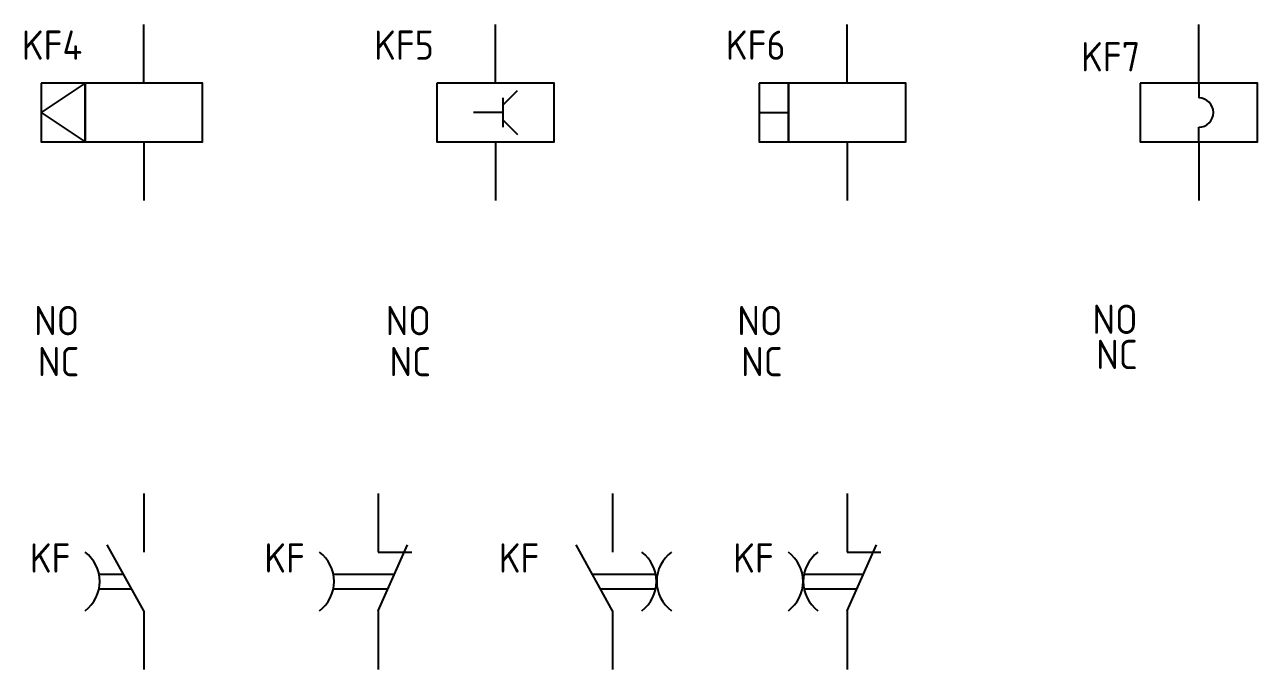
# Model space of a CAD drawing. Header units: millimetres. Extents: x 1746 to 2533, y 1027 to 2108.
# Drawn here: x 1889.8 to 1995, y 1642.5 to 1697.5 of the extents above; entities that cross this region are included whole.
import ezdxf
from ezdxf.enums import TextEntityAlignment as Align

# ---------------------------------------------------------------- set-up
doc = ezdxf.new("R2010")
doc.units = ezdxf.units.MM
for name, color, linetype in [('MISC', 7, 'Continuous'), ('SYMS', 7, 'Continuous'), ('TAGS', 7, 'Continuous')]:
    doc.layers.add(name, color=color, linetype=linetype)
doc.styles.add('WD_IEC', font='isocp2.shx', dxfattribs={"width": 0.9, "height": 4})

# ---------------------------------------------------------------- blocks, each defined once
blk = doc.blocks.new('VLR1')
for p, q in [((0, 2.5), (0, 7.5)), ((-5, 2.5), (-8.75, 0)), ((-8.75, 0), (-5, -2.5)), ((0, -2.5), (0, -7.5))]:
    blk.add_line(p, q)
for points in [[(-8.75, 2.5), (-8.75, -2.5), (-5, -2.5), (-5, 2.5)], [(-5, 2.5), (-5, -2.5), (5, -2.5), (5, 2.5)]]:
    blk.add_lwpolyline(points, close=True)
at = {"style": 'WD_IEC'}
for tag, p in [('INST', (-5.25, 11.5)), ('LOC', (-5.25, 8)), ('TAG1', (-5.25, 4.5)), ('DESC1', (-5.25, -6.85)), ('DESC2', (-5.25, -10.35)), ('DESC3', (-5.25, -13.85))]:
    blk.add_attdef(tag, text='', height=2.5, dxfattribs=at).set_placement(p, align=Align.RIGHT)
at = {"style": 'WD_IEC', "flags": 1}
for tag, p, height in [('X2TERM01', (0, 7.5), 0.32), ('X4LINK', (-8.75, 0), 0.32), ('ASSYCODE', (1, -4), 1), ('FAMILY', (1, -5.5), 1), ('CATDESC', (1, -7), 1), ('X8TERM02', (0, -7.5), 0.32)]:
    blk.add_attdef(tag, p, '', height=height, dxfattribs=at)
at = {"style": 'WD_IEC'}
blk.add_attdef('TERM01', text='', height=2, rotation=90, dxfattribs=at).set_placement((-1, 7.5), align=Align.RIGHT)
at = {"style": 'WD_IEC', "flags": 9}
for tag, p in [('MFG', (-9.75, 1)), ('CAT', (-9.75, -1.5))]:
    blk.add_attdef(tag, text='', height=1.5, dxfattribs=at).set_placement(p, align=Align.RIGHT)
at = {"style": 'WD_IEC'}
blk.add_attdef('TERM02', (-1, -7.5), '', height=2, rotation=90, dxfattribs=at)
at = {"style": 'WD_IEC', "width": 0.9, "flags": 1}
blk.add_attdef('X1LINK', (5, 0), '', height=0.32, dxfattribs=at)
at = {"lineweight": 9, "style": 'WD_IEC'}
for tag, p in [('NO', (-5.5, -16.5)), ('NC', (-5.5, -20))]:
    blk.add_attdef(tag, text='', height=2.5, dxfattribs=at).set_placement(p, align=Align.TOP_RIGHT)
for tag, p in [('XREFNO', (-4, -16.5)), ('XREFNC', (-4, -20)), ('XREF', (-4, -23.5))]:
    blk.add_attdef(tag, text='', height=2.5, dxfattribs=at).set_placement(p, align=Align.TOP_LEFT)
blk = doc.blocks.new('VCR1SSD')
for p, q in [((0, 2.5), (0, 7.5)), ((0.62, 0.62), (1.88, 1.88)), ((0.62, 1.25), (0.62, -1.25)), ((0.62, 0), (-1.88, 0)), ((0.62, -0.62), (1.88, -1.88)), ((0, -2.5), (0, -7.5))]:
    blk.add_line(p, q)
blk.add_lwpolyline([(-5, 2.5), (-5, -2.5), (5, -2.5), (5, 2.5)], close=True)
at = {"style": 'WD_IEC'}
for tag, p in [('INST', (-5.25, 11.5)), ('LOC', (-5.25, 8)), ('TAG1', (-5.25, 4.5)), ('DESC1', (-5.25, -6.85)), ('DESC2', (-5.25, -10.35)), ('DESC3', (-5.25, -13.85))]:
    blk.add_attdef(tag, text='', height=2.5, dxfattribs=at).set_placement(p, align=Align.RIGHT)
at = {"style": 'WD_IEC', "flags": 1}
for tag, p, height in [('X2TERM01', (0, 7.5), 0.32), ('X4LINK', (-5, 0), 0.32), ('X1LINK', (5, 0), 0.32), ('ASSYCODE', (1, -4), 1), ('FAMILY', (1, -5.5), 1), ('CATDESC', (1, -7), 1), ('X8TERM02', (0, -7.5), 0.32)]:
    blk.add_attdef(tag, p, '', height=height, dxfattribs=at)
at = {"style": 'WD_IEC'}
blk.add_attdef('TERM01', text='', height=2, rotation=90, dxfattribs=at).set_placement((-1, 7.5), align=Align.RIGHT)
at = {"style": 'WD_IEC', "flags": 9}
for tag, p in [('MFG', (-6, 1)), ('CAT', (-6, -1.5))]:
    blk.add_attdef(tag, text='', height=1.5, dxfattribs=at).set_placement(p, align=Align.RIGHT)
at = {"style": 'WD_IEC'}
blk.add_attdef('TERM02', (-1, -7.5), '', height=2, rotation=90, dxfattribs=at)
at = {"lineweight": 9, "style": 'WD_IEC'}
for tag, p in [('NO', (-5.5, -16.5)), ('NC', (-5.5, -20))]:
    blk.add_attdef(tag, text='', height=2.5, dxfattribs=at).set_placement(p, align=Align.TOP_RIGHT)
for tag, p in [('XREFNO', (-4, -16.5)), ('XREFNC', (-4, -20))]:
    blk.add_attdef(tag, text='', height=2.5, dxfattribs=at).set_placement(p, align=Align.TOP_LEFT)
blk = doc.blocks.new('VCR1HSP')
for p, q in [((0, 2.5), (0, 7.5)), ((-7.5, 0), (-5, 0)), ((0, -2.5), (0, -7.5))]:
    blk.add_line(p, q)
for points in [[(-7.5, 2.5), (-7.5, -2.5), (-5, -2.5), (-5, 2.5)], [(-5, 2.5), (-5, -2.5), (5, -2.5), (5, 2.5)]]:
    blk.add_lwpolyline(points, close=True)
at = {"style": 'WD_IEC'}
for tag, p in [('INST', (-5.25, 11.5)), ('LOC', (-5.25, 8)), ('TAG1', (-5.25, 4.5)), ('DESC1', (-5.25, -6.85)), ('DESC2', (-5.25, -10.35)), ('DESC3', (-5.25, -13.85))]:
    blk.add_attdef(tag, text='', height=2.5, dxfattribs=at).set_placement(p, align=Align.RIGHT)
at = {"style": 'WD_IEC', "flags": 1}
for tag, p, height in [('X2TERM01', (0, 7.5), 0.32), ('ASSYCODE', (1, -4), 1), ('FAMILY', (1, -5.5), 1), ('CATDESC', (1, -7), 1), ('X8TERM02', (0, -7.5), 0.32)]:
    blk.add_attdef(tag, p, '', height=height, dxfattribs=at)
at = {"style": 'WD_IEC'}
blk.add_attdef('TERM01', text='', height=2, rotation=90, dxfattribs=at).set_placement((-1, 7.5), align=Align.RIGHT)
at = {"style": 'WD_IEC', "flags": 9}
for tag, p in [('MFG', (-8.5, 1)), ('CAT', (-8.5, -1.5))]:
    blk.add_attdef(tag, text='', height=1.5, dxfattribs=at).set_placement(p, align=Align.RIGHT)
at = {"style": 'WD_IEC', "width": 0.9, "flags": 1}
for tag, p in [('X4LINK', (-7.5, 0)), ('X1LINK', (5, 0))]:
    blk.add_attdef(tag, p, '', height=0.32, dxfattribs=at)
at = {"style": 'WD_IEC'}
blk.add_attdef('TERM02', (-1, -7.5), '', height=2, rotation=90, dxfattribs=at)
at = {"lineweight": 9, "style": 'WD_IEC'}
for tag, p in [('NO', (-5.5, -16.5)), ('NC', (-5.5, -20))]:
    blk.add_attdef(tag, text='', height=2.5, dxfattribs=at).set_placement(p, align=Align.TOP_RIGHT)
for tag, p in [('XREFNO', (-4, -16.5)), ('XREFNC', (-4, -20))]:
    blk.add_attdef(tag, text='', height=2.5, dxfattribs=at).set_placement(p, align=Align.TOP_LEFT)
blk = doc.blocks.new('VCR1F34')
for p, q in [((0, 2.5), (0, 7.5)), ((0, 2.5), (0, 1.25)), ((0, -2.5), (0, -1.25)), ((0, -2.5), (0, -7.5))]:
    blk.add_line(p, q)
blk.add_lwpolyline([(-5, 2.5), (-5, -2.5), (5, -2.5), (5, 2.5)], close=True)
blk.add_arc((0, 0), 1.25, 270, 90)
at = {"style": 'WD_IEC'}
for tag, p in [('INST', (-5, 9.51)), ('LOC', (-5, 6.51)), ('TAG1', (-5, 3.51)), ('DESC1', (-5.28, -5.47)), ('DESC2', (-5.28, -8.47)), ('DESC3', (-5.28, -11.47))]:
    blk.add_attdef(tag, text='', height=2.5, dxfattribs=at).set_placement(p, align=Align.RIGHT)
at = {"style": 'WD_IEC', "flags": 1}
for tag, p, height in [('X2TERM01', (0, 7.5), 0.32), ('X4LINK', (-5, 0), 0.32), ('X1LINK', (5, 0), 0.32), ('ASSYCODE', (0.69, -3.77), 1), ('FAMILY', (0.69, -5.27), 1), ('CATDESC', (0.69, -6.77), 1), ('X8TERM02', (0, -7.5), 0.32)]:
    blk.add_attdef(tag, p, '', height=height, dxfattribs=at)
at = {"style": 'WD_IEC'}
blk.add_attdef('TERM01', text='', height=2, rotation=90, dxfattribs=at).set_placement((-1, 7.5), align=Align.RIGHT)
at = {"style": 'WD_IEC', "flags": 9}
for tag, p in [('MFG', (-5.59, 1.04)), ('CAT', (-5.59, -1.46))]:
    blk.add_attdef(tag, text='', height=1.5, dxfattribs=at).set_placement(p, align=Align.RIGHT)
at = {"style": 'WD_IEC'}
blk.add_attdef('TERM02', (-1, -7.5), '', height=2, rotation=90, dxfattribs=at)
at = {"lineweight": 9, "style": 'WD_IEC'}
for tag, p in [('NO', (-5.21, -16.39)), ('NC', (-5.21, -19.39))]:
    blk.add_attdef(tag, text='', height=2.5, dxfattribs=at).set_placement(p, align=Align.TOP_RIGHT)
for tag, p in [('XREFNO', (-3.71, -16.39)), ('XREFNC', (-3.71, -19.39))]:
    blk.add_attdef(tag, text='', height=2.5, dxfattribs=at).set_placement(p, align=Align.TOP_LEFT)
blk = doc.blocks.new('VTD21F')
for p, q in [((0, 7.5), (0, 2.5)), ((0, -2.5), (-3.12, 3.12)), ((-3.81, 0.62), (-1.74, 0.62)), ((-3.81, -0.62), (-1.04, -0.62)), ((0, -2.5), (0, -7.5))]:
    blk.add_line(p, q)
blk.add_arc((-6.88, 0), 3.12, 306.8699, 53.1301)
at = {"style": 'WD_IEC'}
for tag, p in [('INST', (-6.25, 7.75)), ('LOC', (-6.25, 4.25)), ('TAG2', (-6.25, 0.75)), ('XREF', (-6.25, -3.75)), ('DESC1', (-5.25, -7.6)), ('DESC2', (-5.25, -11.1)), ('DESC3', (-5.25, -14.6))]:
    blk.add_attdef(tag, text='', height=2.5, dxfattribs=at).set_placement(p, align=Align.RIGHT)
at = {"style": 'WD_IEC', "flags": 1}
for tag, p, height in [('X2TERM01', (0, 7.5), 0.32), ('X4LINK', (-4.5, 0), 0.32), ('X1LINK', (-0.5, 0), 0.32), ('CONTACT', (4, -4.75), 1), ('FAMILY', (4, -6.25), 1), ('COMMON', (5.25, -6), 1), ('X8TERM02', (0, -7.5), 0.32)]:
    blk.add_attdef(tag, p, '', height=height, dxfattribs=at)
at = {"style": 'WD_IEC'}
blk.add_attdef('TERM01', text='', height=2, rotation=90, dxfattribs=at).set_placement((-1, 7.5), align=Align.RIGHT)
blk.add_attdef('TERM02', (-1, -7.5), '', height=2, rotation=90, dxfattribs=at)
blk = doc.blocks.new('VTD22F')
for p, q in [((0, 7.5), (0, 2.5)), ((0, -2.5), (2.5, 3.12)), ((0, 2.5), (2.87, 2.5)), ((-3.81, 0.62), (1.39, 0.62)), ((-3.81, -0.62), (0.83, -0.62)), ((0, -2.5), (0, -7.5))]:
    blk.add_line(p, q)
blk.add_arc((-6.88, 0), 3.12, 306.8699, 53.1301)
at = {"style": 'WD_IEC'}
for tag, p in [('INST', (-6.25, 7.75)), ('LOC', (-6.25, 4.25)), ('TAG2', (-6.25, 0.75)), ('XREF', (-6.25, -3.75)), ('DESC1', (-5.25, -7.6)), ('DESC2', (-5.25, -11.1)), ('DESC3', (-5.25, -14.6))]:
    blk.add_attdef(tag, text='', height=2.5, dxfattribs=at).set_placement(p, align=Align.RIGHT)
at = {"style": 'WD_IEC', "flags": 1}
for tag, p, height in [('X2TERM01', (0, 7.5), 0.32), ('X4LINK', (-4.5, 0), 0.32), ('X1LINK', (1.11, 0), 0.32), ('CONTACT', (4, -4.75), 1), ('FAMILY', (4, -6.25), 1), ('COMMON', (5.25, -6), 1), ('X8TERM02', (0, -7.5), 0.32)]:
    blk.add_attdef(tag, p, '', height=height, dxfattribs=at)
at = {"style": 'WD_IEC'}
blk.add_attdef('TERM01', text='', height=2, rotation=90, dxfattribs=at).set_placement((-1, 7.5), align=Align.RIGHT)
blk.add_attdef('TERM02', (-1, -7.5), '', height=2, rotation=90, dxfattribs=at)
blk = doc.blocks.new('VTD21DOO')
for p, q in [((0, 7.5), (0, 2.5)), ((0, -2.5), (-3.12, 3.12)), ((-1.74, 0.62), (3.69, 0.62)), ((-1.04, -0.62), (3.69, -0.62)), ((0, -2.5), (0, -7.5))]:
    blk.add_line(p, q)
for centre, start, end in [((0.62, 0), 306.8699, 53.1301), ((6.88, 0), 126.8699, 233.1301)]:
    blk.add_arc(centre, 3.12, start, end)
at = {"style": 'WD_IEC'}
for tag, p in [('INST', (-6.25, 7.75)), ('LOC', (-6.25, 4.25)), ('TAG2', (-6.25, 0.75)), ('XREF', (-6.25, -3.75)), ('DESC1', (-5.25, -7.6)), ('DESC2', (-5.25, -11.1)), ('DESC3', (-5.25, -14.6))]:
    blk.add_attdef(tag, text='', height=2.5, dxfattribs=at).set_placement(p, align=Align.RIGHT)
at = {"style": 'WD_IEC', "flags": 1}
for tag, p, height in [('X2TERM01', (0, 7.5), 0.32), ('X4LINK', (-1.39, 0), 0.32), ('X1LINK', (5, 0), 0.32), ('CONTACT', (4, -4.75), 1), ('FAMILY', (4, -6.25), 1), ('COMMON', (5.25, -6), 1), ('X8TERM02', (0, -7.5), 0.32)]:
    blk.add_attdef(tag, p, '', height=height, dxfattribs=at)
at = {"style": 'WD_IEC'}
blk.add_attdef('TERM01', text='', height=2, rotation=90, dxfattribs=at).set_placement((-1, 7.5), align=Align.RIGHT)
blk.add_attdef('TERM02', (-1, -7.5), '', height=2, rotation=90, dxfattribs=at)
blk = doc.blocks.new('VTD22DOO')
for p, q in [((0, 7.5), (0, 2.5)), ((0, -2.5), (2.5, 3.12)), ((0, 2.5), (2.87, 2.5)), ((-3.69, 0.62), (1.39, 0.62)), ((-3.69, -0.62), (0.83, -0.62)), ((0, -2.5), (0, -7.5))]:
    blk.add_line(p, q)
for centre, start, end in [((-6.88, 0), 306.8699, 53.1301), ((-0.62, 0), 126.8699, 233.1301)]:
    blk.add_arc(centre, 3.12, start, end)
at = {"style": 'WD_IEC'}
for tag, p in [('INST', (-6.25, 7.75)), ('LOC', (-6.25, 4.25)), ('TAG2', (-6.25, 0.75)), ('XREF', (-6.25, -3.75)), ('DESC1', (-5.25, -7.6)), ('DESC2', (-5.25, -11.1)), ('DESC3', (-5.25, -14.6))]:
    blk.add_attdef(tag, text='', height=2.5, dxfattribs=at).set_placement(p, align=Align.RIGHT)
at = {"style": 'WD_IEC', "flags": 1}
for tag, p, height in [('X2TERM01', (0, 7.5), 0.32), ('X4LINK', (-4.5, 0), 0.32), ('X1LINK', (1.11, 0), 0.32), ('CONTACT', (4, -4.75), 1), ('FAMILY', (4, -6.25), 1), ('COMMON', (5.25, -6), 1), ('X8TERM02', (0, -7.5), 0.32)]:
    blk.add_attdef(tag, p, '', height=height, dxfattribs=at)
at = {"style": 'WD_IEC'}
blk.add_attdef('TERM01', text='', height=2, rotation=90, dxfattribs=at).set_placement((-1, 7.5), align=Align.RIGHT)
blk.add_attdef('TERM02', (-1, -7.5), '', height=2, rotation=90, dxfattribs=at)

msp = doc.modelspace()

# ---------------------------------------------------------------- block references
at = {"layer": 'SYMS'}
ref = msp.add_blockref('VLR1', (1900, 1690), dxfattribs=at)
ref.add_attrib('NC', 'NC', dxfattribs={"layer": 'MISC', "lineweight": 9, "height": 2.5, "style": 'WD_IEC'}).set_placement((1894.5, 1670), align=Align.TOP_RIGHT)
ref.add_attrib('NO', 'NO', dxfattribs={"layer": 'MISC', "lineweight": 9, "height": 2.5, "style": 'WD_IEC'}).set_placement((1894.5, 1673.5), align=Align.TOP_RIGHT)
ref.add_attrib('TAG1', 'KF4', dxfattribs={"layer": 'TAGS', "height": 2.5, "style": 'WD_IEC'}).set_placement((1894.75, 1694.5), align=Align.RIGHT)
ref = msp.add_blockref('VCR1SSD', (1930, 1690), dxfattribs=at)
ref.add_attrib('NC', 'NC', dxfattribs={"layer": 'MISC', "lineweight": 9, "height": 2.5, "style": 'WD_IEC'}).set_placement((1924.5, 1670), align=Align.TOP_RIGHT)
ref.add_attrib('NO', 'NO', dxfattribs={"layer": 'MISC', "lineweight": 9, "height": 2.5, "style": 'WD_IEC'}).set_placement((1924.5, 1673.5), align=Align.TOP_RIGHT)
ref.add_attrib('TAG1', 'KF5', dxfattribs={"layer": 'TAGS', "height": 2.5, "style": 'WD_IEC'}).set_placement((1924.75, 1694.5), align=Align.RIGHT)
ref = msp.add_blockref('VCR1HSP', (1960, 1690), dxfattribs=at)
ref.add_attrib('NC', 'NC', dxfattribs={"layer": 'MISC', "lineweight": 9, "height": 2.5, "style": 'WD_IEC'}).set_placement((1954.5, 1670), align=Align.TOP_RIGHT)
ref.add_attrib('NO', 'NO', dxfattribs={"layer": 'MISC', "lineweight": 9, "height": 2.5, "style": 'WD_IEC'}).set_placement((1954.5, 1673.5), align=Align.TOP_RIGHT)
ref.add_attrib('TAG1', 'KF6', dxfattribs={"layer": 'TAGS', "height": 2.5, "style": 'WD_IEC'}).set_placement((1954.75, 1694.5), align=Align.RIGHT)
ref = msp.add_blockref('VCR1F34', (1990, 1690), dxfattribs=at)
ref.add_attrib('NC', 'NC', dxfattribs={"layer": 'MISC', "lineweight": 9, "height": 2.5, "style": 'WD_IEC'}).set_placement((1984.79, 1670.61), align=Align.TOP_RIGHT)
ref.add_attrib('NO', 'NO', dxfattribs={"layer": 'MISC', "lineweight": 9, "height": 2.5, "style": 'WD_IEC'}).set_placement((1984.79, 1673.61), align=Align.TOP_RIGHT)
ref.add_attrib('TAG1', 'KF7', dxfattribs={"layer": 'TAGS', "height": 2.5, "style": 'WD_IEC'}).set_placement((1985, 1693.51), align=Align.RIGHT)
ref = msp.add_blockref('VTD21F', (1900, 1650), dxfattribs=at)
ref.add_attrib('TAG2', 'KF', dxfattribs={"layer": 'TAGS', "height": 2.5, "style": 'WD_IEC'}).set_placement((1893.75, 1650.75), align=Align.RIGHT)
ref = msp.add_blockref('VTD22F', (1920, 1650), dxfattribs=at)
ref.add_attrib('TAG2', 'KF', dxfattribs={"layer": 'TAGS', "height": 2.5, "style": 'WD_IEC'}).set_placement((1913.75, 1650.75), align=Align.RIGHT)
ref = msp.add_blockref('VTD21DOO', (1940, 1650), dxfattribs=at)
ref.add_attrib('TAG2', 'KF', dxfattribs={"layer": 'TAGS', "height": 2.5, "style": 'WD_IEC'}).set_placement((1933.75, 1650.75), align=Align.RIGHT)
ref = msp.add_blockref('VTD22DOO', (1960, 1650), dxfattribs=at)
ref.add_attrib('TAG2', 'KF', dxfattribs={"layer": 'TAGS', "height": 2.5, "style": 'WD_IEC'}).set_placement((1953.75, 1650.75), align=Align.RIGHT)

doc.saveas('drawing.dxf')
